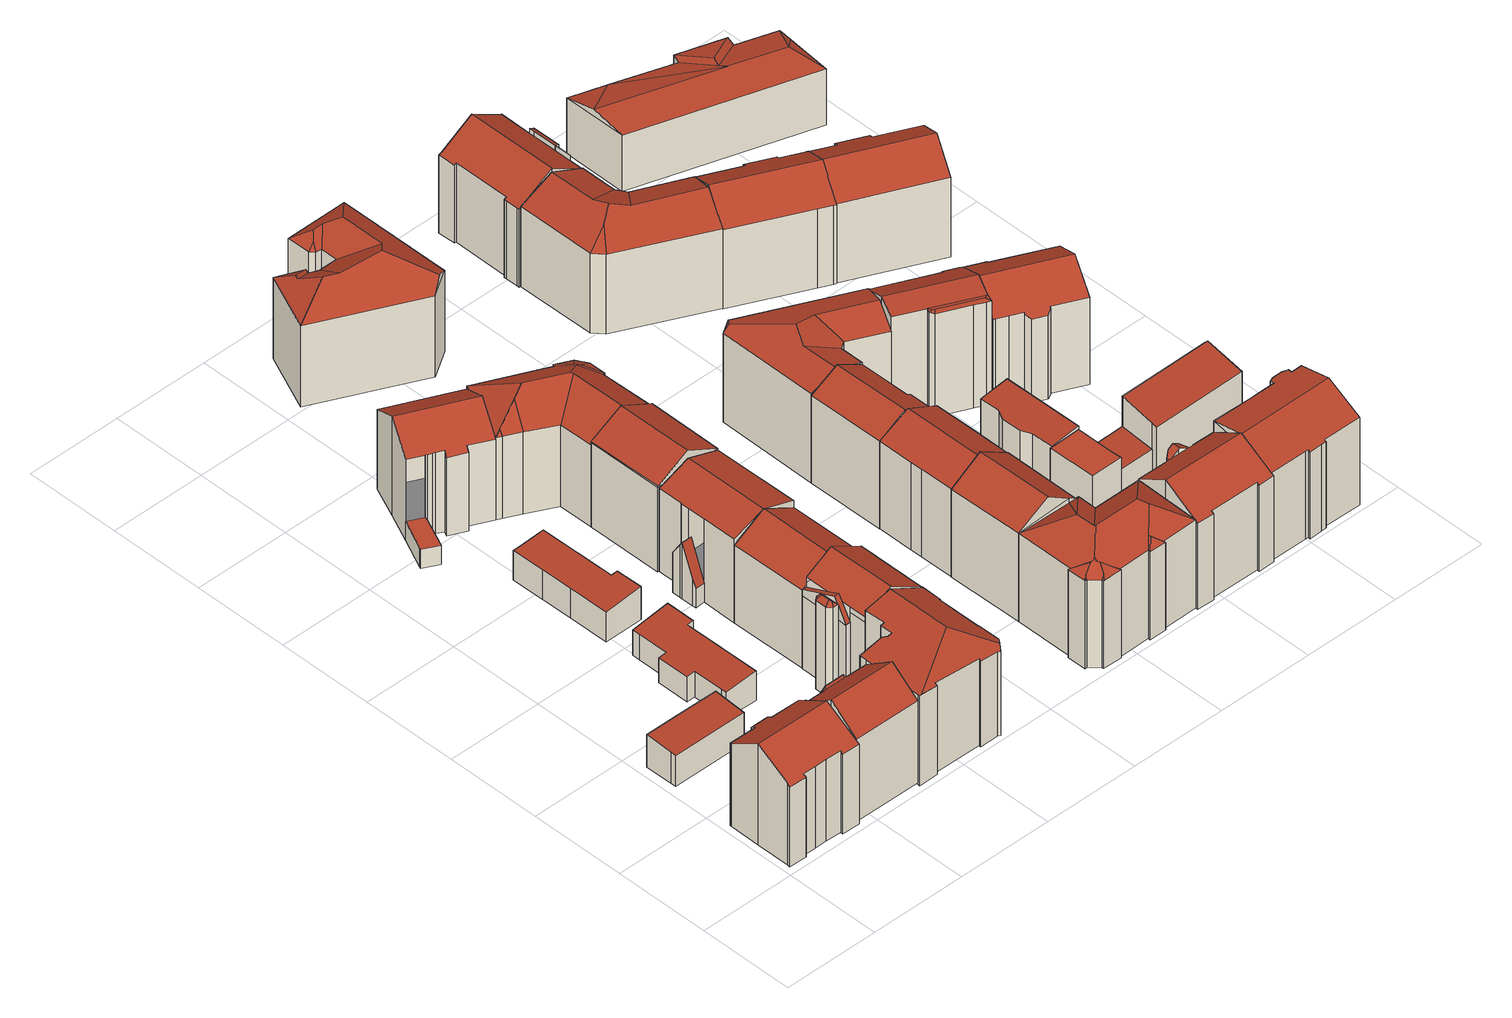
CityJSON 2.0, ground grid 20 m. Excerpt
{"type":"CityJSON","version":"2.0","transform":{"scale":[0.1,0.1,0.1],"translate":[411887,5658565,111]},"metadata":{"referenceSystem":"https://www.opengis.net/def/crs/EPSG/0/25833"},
"CityObjects":{
"building1":{"type":"Building","attributes":{"Dachtyp_tdc":"tdcGableRoof","Gemeindeschluessel":14612000,"Dachneigung":31.67,"QualitaetDacherkennung":87,"Geometrietyp2DReferenz":"3000","measuredHeight":22.17,"function":"31001_9998","roofType":"3100"},"geometry":[{"type":"Solid","lod":"2","boundaries":[[[[0,1,2,3]],[[1,4,5,2]],[[4,6,7,5]],[[6,8,9,7]],[[8,10,11,9]],[[10,12,13,11]],[[12,14,15,13]],[[14,16,17,15]],[[16,18,19,17]],[[18,20,21,19]],[[20,22,23,21]],[[22,24,25,23]],[[24,26,27,25]],[[26,28,29,27]],[[28,30,31,29]],[[30,32,33,31]],[[32,34,35,33]],[[34,36,37,35]],[[36,38,39,37]],[[38,40,41,39]],[[40,42,43,41]],[[42,0,3,43]],[[38,36,34,32,30,28,26,24,22,20,18,16]],[[16,14,12,10,8,6,4,1,0,42,40,38]],[[3,2,5,7,9,11,13,15,17,19,21,23,25,27,29,31,33,35,37,39,41,43]]]],"semantics":{"surfaces":[{"type":"WallSurface"},{"type":"RoofSurface"},{"type":"GroundSurface"}],"values":[[0,0,0,0,0,0,0,0,0,0,0,0,0,0,0,0,0,0,0,0,0,0,1,1,2]]}}]},
"building2":{"type":"Building","attributes":{"Dachtyp_tdc":"tdcPolyFlatRoof","Gemeindeschluessel":14612000,"Dachneigung":3.1,"QualitaetDacherkennung":82,"Geometrietyp2DReferenz":"3000","measuredHeight":7.14,"function":"31001_9998","roofType":"2100"},"geometry":[{"type":"Solid","lod":"2","boundaries":[[[[44,45,46,47]],[[45,48,49,46]],[[48,50,51,49]],[[50,52,53,51]],[[52,54,55,53]],[[54,44,47,55]],[[54,52,50,48,45,44]],[[47,46,49,51,53,55]]]],"semantics":{"surfaces":[{"type":"WallSurface"},{"type":"RoofSurface"},{"type":"GroundSurface"}],"values":[[0,0,0,0,0,0,1,2]]}}]},
"building3":{"type":"Building","attributes":{"Gemeindeschluessel":14612000,"Geometrietyp2DReferenz":"3000","function":"31001_9998","roofType":"9999"},"children":["building3-1","building3-2"]},
"building3-1":{"type":"BuildingPart","attributes":{"Dachtyp_tdc":"tdcGableRoof","Dachneigung":38.28,"QualitaetDacherkennung":74,"Geometrietyp2DReferenz":"3000","measuredHeight":22.96,"roofType":"3100"},"parents":["building3"],"geometry":[{"type":"MultiSurface","lod":"2","boundaries":[[[56,57,58]],[[56,59,60,57]],[[59,61,62,60]],[[61,63,64,62]],[[63,65,66,64]],[[65,67,68,66]],[[67,69,70,68]],[[69,71,72,73,70]],[[67,65,63,61]],[[61,59,56,71,69,67]],[[57,60,62,64,66,68,70,73]]],"semantics":{"surfaces":[{"type":"WallSurface"},{"type":"RoofSurface"},{"type":"GroundSurface"}],"values":[0,0,0,0,0,0,0,0,1,1,2]}}]},
"building3-2":{"type":"BuildingPart","attributes":{"Dachtyp_tdc":"tdcFreeFormRoof","Dachneigung":72.85,"QualitaetDacherkennung":24,"Geometrietyp2DReferenz":"3000","measuredHeight":18.87,"roofType":"5000"},"parents":["building3"],"geometry":[{"type":"MultiSurface","lod":"2","boundaries":[[[72,74,75,73]],[[74,76,77,75]],[[76,58,57,77]],[[78,58,76]],[[79,78,76,74]],[[79,74,72]],[[78,79,72,58]],[[73,75,77,57]]],"semantics":{"surfaces":[{"type":"WallSurface"},{"type":"RoofSurface"},{"type":"GroundSurface"}],"values":[0,0,0,1,1,1,1,2]}}]},
"building4":{"type":"Building","attributes":{"Dachtyp_tdc":"tdcPolyFlatRoof","Gemeindeschluessel":14612000,"Dachneigung":6.64,"QualitaetDacherkennung":87,"Geometrietyp2DReferenz":"3000","measuredHeight":6.55,"function":"31001_9998","roofType":"2100"},"geometry":[{"type":"Solid","lod":"2","boundaries":[[[[80,81,82,83]],[[81,84,85,82]],[[84,86,87,85]],[[86,88,89,87]],[[88,90,91,89]],[[90,92,93,91]],[[92,94,95,93]],[[94,96,97,95]],[[96,98,99,97]],[[98,100,101,99]],[[100,102,103,101]],[[102,80,83,103]],[[102,100,98,96,94,92,90,88,86,84,81,80]],[[83,82,85,87,89,91,93,95,97,99,101,103]]]],"semantics":{"surfaces":[{"type":"WallSurface"},{"type":"RoofSurface"},{"type":"GroundSurface"}],"values":[[0,0,0,0,0,0,0,0,0,0,0,0,1,2]]}}]},
"building5":{"type":"Building","attributes":{"Dachtyp_tdc":"tdcFreeFormRoof","Gemeindeschluessel":14612000,"Dachneigung":11.59,"QualitaetDacherkennung":35,"Geometrietyp2DReferenz":"3000","measuredHeight":22.42,"function":"31001_9998","roofType":"5000"},"geometry":[{"type":"Solid","lod":"2","boundaries":[[[[104,105,106,107]],[[105,108,109,106]],[[108,110,111,109]],[[110,112,113,111]],[[112,114,115,113]],[[114,116,117,115]],[[116,118,119,117]],[[118,120,121,119]],[[120,122,123,121]],[[122,124,125,123]],[[124,126,127,125]],[[126,128,129,127]],[[130,104,107,131]],[[128,132,133,129]],[[132,134,135,133]],[[134,136,137,135]],[[136,138,139,137]],[[138,140,141,139]],[[140,142,143,141]],[[142,144,145,143]],[[144,146,147,145]],[[148,144,142,140,138,136,134,149,150]],[[149,132,128,126,124,122,120,118,116,151,150]],[[150,151,114,112,110,108,105,104,130,152,153,146,148]],[[116,114,151]],[[146,144,148]],[[134,132,149]],[[146,153,154,147]],[[153,152,155,154]],[[152,130,131,155]],[[147,154,155,131,107,106,109,111,113,115,117,119,121,123,125,127,129,133,135,137,139,141,143,145]]]],"semantics":{"surfaces":[{"type":"WallSurface"},{"type":"RoofSurface"},{"type":"GroundSurface"}],"values":[[0,0,0,0,0,0,0,0,0,0,0,0,0,0,0,0,0,0,0,0,0,1,1,1,0,0,0,0,0,0,2]]}}]},
"building6":{"type":"Building","attributes":{"Dachtyp_tdc":"tdcPolyFlatRoof","Gemeindeschluessel":14612000,"Dachneigung":5.27,"QualitaetDacherkennung":95,"Geometrietyp2DReferenz":"3000","measuredHeight":7.19,"function":"31001_9998","roofType":"2100"},"geometry":[{"type":"Solid","lod":"2","boundaries":[[[[156,157,158,159]],[[157,160,161,158]],[[160,162,163,161]],[[162,164,165,163]],[[164,166,167,165]],[[166,168,169,167]],[[168,170,171,169]],[[170,172,173,171]],[[172,156,159,173]],[[172,170,168,166,164,162,160,157,156]],[[159,158,161,163,165,167,169,171,173]]]],"semantics":{"surfaces":[{"type":"WallSurface"},{"type":"RoofSurface"},{"type":"GroundSurface"}],"values":[[0,0,0,0,0,0,0,0,0,1,2]]}}]},
"building7":{"type":"Building","attributes":{"Gemeindeschluessel":14612000,"Geometrietyp2DReferenz":"3000","function":"31001_9998","roofType":"9999"},"children":["building7-1","building7-2","building7-3"]},
"building7-1":{"type":"BuildingPart","attributes":{"Dachtyp_tdc":"tdcFreeFormRoof","Dachneigung":46.49,"QualitaetDacherkennung":37,"Geometrietyp2DReferenz":"3000","measuredHeight":20.42,"roofType":"5000"},"parents":["building7"],"geometry":[{"type":"MultiSurface","lod":"2","boundaries":[[[174,175,176,177,178,179]],[[175,180,181,176]],[[180,182,183,181]],[[182,184,185,183]],[[184,186,187,188,189,185]],[[190,186,184]],[[191,190,184,182]],[[192,191,182,180]],[[193,192,180,175]],[[193,175,174]],[[190,191,192,193,174,194,195,186]],[[177,176,181,183,185,189]]],"semantics":{"surfaces":[{"type":"WallSurface"},{"type":"RoofSurface"},{"type":"GroundSurface"}],"values":[0,0,0,0,0,1,1,1,1,1,1,2]}}]},
"building7-2":{"type":"BuildingPart","attributes":{"Dachtyp_tdc":"tdcGableRoof","Dachneigung":23.34,"QualitaetDacherkennung":17,"Geometrietyp2DReferenz":"3000","measuredHeight":20.67,"roofType":"3100"},"parents":["building7"],"geometry":[{"type":"MultiSurface","lod":"2","boundaries":[[[188,187,196,197]],[[198,199,179,178]],[[200,199,198]],[[201,177,189,202,203,204]],[[198,178,177,201]],[[188,197,202,189]],[[197,205,203,202]],[[200,198,201,204]],[[200,206,207,208,209,194,179,199]],[[196,187,195,209,208,210,211,212]],[[197,196,212,205]]],"semantics":{"surfaces":[{"type":"WallSurface"},{"type":"GroundSurface"},{"type":"RoofSurface"}],"values":[0,0,0,1,0,0,0,0,2,2,0]}}]},
"building7-3":{"type":"BuildingPart","attributes":{"Dachtyp_tdc":"tdcGableRoof","Dachneigung":31.87,"QualitaetDacherkennung":78,"Geometrietyp2DReferenz":"3000","measuredHeight":22.64,"roofType":"3100"},"parents":["building7"],"geometry":[{"type":"MultiSurface","lod":"2","boundaries":[[[213,214,215,203,205,212]],[[214,216,217,215]],[[216,218,219,217]],[[218,220,200,204,219]],[[221,222,223,224,225,210,207]],[[226,224,223,216]],[[213,225,224,226,214]],[[214,226,216]],[[218,222,221,220]],[[216,223,222,218]],[[204,203,215,217,219]]],"semantics":{"surfaces":[{"type":"WallSurface"},{"type":"RoofSurface"},{"type":"GroundSurface"}],"values":[0,0,0,0,1,1,0,0,0,0,2]}}]},
"building8":{"type":"Building","attributes":{"Gemeindeschluessel":14612000,"Geometrietyp2DReferenz":"3000","function":"31001_9998","roofType":"9999"},"children":["building8-1","building8-2"]},
"building8-1":{"type":"BuildingPart","attributes":{"Dachtyp_tdc":"tdcPolyFlatRoof","Dachneigung":0,"QualitaetDacherkennung":65,"Geometrietyp2DReferenz":"3000","measuredHeight":4.2,"roofType":"1000"},"parents":["building8"],"geometry":[{"type":"MultiSurface","lod":"2","boundaries":[[[227,228,229,230]],[[228,231,232,229]],[[233,234,235,236]],[[234,237,238,235]],[[237,239,240,238]],[[239,241,242,240]],[[241,243,244,242]],[[243,227,230,244]],[[243,241,239,237,234,233,231,228,227]],[[230,229,232,236,235,238,240,242,244]]],"semantics":{"surfaces":[{"type":"WallSurface"},{"type":"RoofSurface"},{"type":"GroundSurface"}],"values":[0,0,0,0,0,0,0,0,1,2]}}]},
"building8-2":{"type":"BuildingPart","attributes":{"Dachtyp_tdc":"tdcGableRoof","Dachneigung":31.24,"QualitaetDacherkennung":76,"Geometrietyp2DReferenz":"3000","measuredHeight":21.79,"roofType":"3100"},"parents":["building8"],"geometry":[{"type":"MultiSurface","lod":"2","boundaries":[[[245,246,247,248,249,250,251,236,232,252,253,254,255,256,257]],[[258,259,246,245]],[[259,260,247,246]],[[260,261,248,247]],[[261,262,249,248]],[[262,263,250,249]],[[263,264,251,250]],[[264,265,233,236,251]],[[266,232,231]],[[266,267,252,232]],[[267,268,253,252]],[[268,269,254,253]],[[269,270,255,254]],[[270,271,256,255]],[[271,272,257,256]],[[272,258,245,257]],[[270,269,268,267]],[[267,266,265,264,263,262,261,260,259,258,272,271,270]]],"semantics":{"surfaces":[{"type":"GroundSurface"},{"type":"WallSurface"},{"type":"RoofSurface"}],"values":[0,1,1,1,1,1,1,1,1,1,1,1,1,1,1,1,2,2]}}]},
"building9":{"type":"Building","attributes":{"Dachtyp_tdc":"tdcGableRoof","Gemeindeschluessel":14612000,"Dachneigung":29.94,"QualitaetDacherkennung":86,"Geometrietyp2DReferenz":"3000","measuredHeight":20.96,"function":"31001_9998","roofType":"3100"},"geometry":[{"type":"Solid","lod":"2","boundaries":[[[[273,274,275,276]],[[274,277,278,275]],[[277,279,280,278]],[[279,273,276,280]],[[277,274,281]],[[273,279,282]],[[274,273,282,281]],[[279,277,281,282]],[[276,275,278,280]]]],"semantics":{"surfaces":[{"type":"WallSurface"},{"type":"RoofSurface"},{"type":"GroundSurface"}],"values":[[0,0,0,0,0,0,1,1,2]]}}]},
"building10":{"type":"Building","attributes":{"Gemeindeschluessel":14612000,"Geometrietyp2DReferenz":"3000","function":"31001_9998","roofType":"9999"},"children":["building10-1","building10-2"]},
"building10-1":{"type":"BuildingPart","attributes":{"Dachtyp_tdc":"tdcGableRoof","Dachneigung":69.25,"QualitaetDacherkennung":3,"Geometrietyp2DReferenz":"3000","measuredHeight":12.37,"roofType":"3100"},"parents":["building10"],"geometry":[{"type":"MultiSurface","lod":"2","boundaries":[[[283,284,285,286]],[[284,287,288,285]],[[287,289,290,288]],[[289,291,292,290]],[[291,293,294,292]],[[293,295,296,294]],[[289,287,284,283,297]],[[297,295,293,291,289]],[[296,298,286,285,288,290,292,294]]],"semantics":{"surfaces":[{"type":"WallSurface"},{"type":"RoofSurface"},{"type":"GroundSurface"}],"values":[0,0,0,0,0,0,1,1,2]}}]},
"building10-2":{"type":"BuildingPart","attributes":{"Dachtyp_tdc":"tdcGableRoof","Dachneigung":19.6,"QualitaetDacherkennung":76,"Geometrietyp2DReferenz":"3000","measuredHeight":20.87,"roofType":"3100"},"parents":["building10"],"geometry":[{"type":"MultiSurface","lod":"2","boundaries":[[[299,300,276,301]],[[300,302,303,276]],[[302,304,280,303]],[[304,305,286,280]],[[305,283,286]],[[306,307,308,296,295]],[[307,309,310,308]],[[309,311,312,310]],[[311,313,314,312]],[[313,315,316,314]],[[315,299,301,316]],[[311,309,307,306,305,304,302]],[[302,300,299,315,313,311]],[[301,276,303,280,286,298,296,308,310,312,314,316]]],"semantics":{"surfaces":[{"type":"WallSurface"},{"type":"RoofSurface"},{"type":"GroundSurface"}],"values":[0,0,0,0,0,0,0,0,0,0,0,1,1,2]}}]},
"building11":{"type":"Building","attributes":{"Dachtyp_tdc":"tdcGableRoof","Gemeindeschluessel":14612000,"Dachneigung":29.11,"QualitaetDacherkennung":81,"Geometrietyp2DReferenz":"3000","measuredHeight":22.53,"function":"31001_9998","roofType":"3100"},"geometry":[{"type":"Solid","lod":"2","boundaries":[[[[317,318,319,320]],[[318,321,322,319]],[[318,323,324,321]],[[325,326,324,323,327]],[[317,327,323,318]],[[328,325,327,317]],[[329,326,325,328]],[[321,324,326,329]],[[322,330,331,320,319]],[[321,329,330,322]],[[329,328,331,330]],[[328,317,320,331]]]],"semantics":{"surfaces":[{"type":"WallSurface"},{"type":"RoofSurface"},{"type":"GroundSurface"}],"values":[[0,0,1,1,0,0,0,0,2,0,0,0]]}}]},
"building12":{"type":"Building","attributes":{"Dachtyp_tdc":"tdcFreeFormRoof","Gemeindeschluessel":14612000,"Dachneigung":32.26,"QualitaetDacherkennung":17,"Geometrietyp2DReferenz":"3000","measuredHeight":22.48,"function":"31001_9998","roofType":"5000"},"geometry":[{"type":"Solid","lod":"2","boundaries":[[[[332,333,334,335]],[[333,336,337,334]],[[336,338,339,337]],[[338,340,341,339]],[[340,342,343,341]],[[342,344,345,343]],[[344,346,347,345]],[[346,348,349,347]],[[348,350,319,349]],[[351,352,353,354,348,346]],[[351,346,344]],[[355,352,351,344,342]],[[355,342,340]],[[353,352,355,340,338]],[[356,357,354,353,338,336]],[[358,359,356,336,333]],[[358,333,332]],[[359,358,332,360]],[[361,357,356,359,360,362]],[[363,361,362,364]],[[364,362,365,320]],[[350,364,320,319]],[[362,360,366,365]],[[360,332,335,366]],[[354,357,361,363,350,348]],[[319,320,365,366,335,334,337,339,341,343,345,347,349]],[[363,364,350]]]],"semantics":{"surfaces":[{"type":"WallSurface"},{"type":"RoofSurface"},{"type":"GroundSurface"}],"values":[[0,0,0,0,0,0,0,0,0,1,1,1,1,1,1,1,1,1,1,1,0,0,0,0,1,2,0]]}}]},
"building13":{"type":"Building","attributes":{"Dachtyp_tdc":"tdcFreeFormRoof","Gemeindeschluessel":14612000,"Dachneigung":33.18,"QualitaetDacherkennung":5,"Geometrietyp2DReferenz":"3000","measuredHeight":23,"function":"31001_9998","roofType":"5000"},"geometry":[{"type":"Solid","lod":"2","boundaries":[[[[367,368,369,370]],[[368,371,372,369]],[[371,373,374,372]],[[373,375,376,374]],[[375,377,378,376]],[[377,379,380,378]],[[379,381,382,380]],[[381,383,384,382]],[[383,385,386,384]],[[385,387,388,386]],[[387,389,390,388]],[[389,391,392,390]],[[391,367,370,392]],[[393,391,389]],[[394,395,393,389,387]],[[396,397,398,394,387,385]],[[396,385,383]],[[399,400,397,396,383,381]],[[401,402,399,381,379]],[[403,401,379,377]],[[403,377,375]],[[402,401,403,375,373]],[[400,399,402,373,371]],[[398,397,400,371,368]],[[395,394,398,368,367]],[[393,395,367,391]],[[370,369,372,374,376,378,380,382,384,386,388,390,392]]]],"semantics":{"surfaces":[{"type":"WallSurface"},{"type":"RoofSurface"},{"type":"GroundSurface"}],"values":[[0,0,0,0,0,0,0,0,0,0,0,0,0,1,1,1,0,1,1,1,1,1,1,1,1,1,2]]}}]},
"building14":{"type":"Building","attributes":{"Dachtyp_tdc":"tdcFreeFormRoof","Gemeindeschluessel":14612000,"Dachneigung":30.65,"QualitaetDacherkennung":82,"Geometrietyp2DReferenz":"3000","measuredHeight":23.22,"function":"31001_9998","roofType":"5000"},"geometry":[{"type":"Solid","lod":"2","boundaries":[[[[404,405,406,407]],[[405,408,409,406]],[[408,410,411,409]],[[410,412,413,411]],[[412,404,407,413]],[[405,404,412,414,415]],[[408,415,414,410]],[[408,405,415]],[[412,410,414]],[[407,406,409,411,413]]]],"semantics":{"surfaces":[{"type":"WallSurface"},{"type":"RoofSurface"},{"type":"GroundSurface"}],"values":[[0,0,0,0,0,1,1,0,0,2]]}}]},
"building15":{"type":"Building","attributes":{"Dachtyp_tdc":"tdcFreeFormRoof","Gemeindeschluessel":14612000,"Dachneigung":32.87,"QualitaetDacherkennung":41,"Geometrietyp2DReferenz":"3000","measuredHeight":23.89,"function":"31001_9998","roofType":"5000"},"geometry":[{"type":"Solid","lod":"2","boundaries":[[[[416,417,418,419]],[[417,420,421,418]],[[420,422,423,421]],[[422,424,425,423]],[[424,426,427,425]],[[426,428,429,427]],[[428,430,431,429]],[[430,432,433,431]],[[434,435,436,437]],[[435,408,409,436]],[[408,438,406,409]],[[438,439,407,406]],[[439,416,419,407]],[[440,441,435,434]],[[438,442,443]],[[442,438,408]],[[441,444,445,446,442,408,435]],[[447,440,434,448]],[[437,436,409,406,407,419,418,421,423,425,427,429,431,433,449,450,451,452,453]],[[454,455,456,432]],[[457,455,454,444,441,440,447,458,459]],[[457,459,460]],[[455,457,460,456]],[[461,462,445,444,454,432,430]],[[461,463,424,422]],[[464,463,461,430,428]],[[464,428,426]],[[463,464,426,424]],[[462,461,422,420]],[[446,445,462,420,417]],[[443,442,446,417,416]],[[443,416,439]],[[438,443,439]],[[459,458,452,451]],[[432,456,449,433]],[[456,460,450,449]],[[460,459,451,450]],[[458,448,453,452]],[[448,434,437,453]],[[447,448,458]]]],"semantics":{"surfaces":[{"type":"WallSurface"},{"type":"RoofSurface"},{"type":"GroundSurface"}],"values":[[0,0,0,0,0,0,0,0,0,0,0,0,0,1,1,1,1,1,2,1,1,1,1,1,1,1,1,1,1,1,1,1,1,0,0,0,0,0,0,1]]}}]},
"building16":{"type":"Building","attributes":{"Dachtyp_tdc":"tdcFreeFormRoof","Gemeindeschluessel":14612000,"Dachneigung":27.87,"QualitaetDacherkennung":87,"Geometrietyp2DReferenz":"3000","measuredHeight":22.46,"function":"31001_9998","roofType":"5000"},"geometry":[{"type":"Solid","lod":"2","boundaries":[[[[465,466,467,468]],[[466,469,470,467]],[[469,471,472,470]],[[471,473,474,472]],[[473,475,476,474]],[[475,477,478,476]],[[477,479,480,478]],[[479,481,482,480]],[[477,475,473,471,469,483,484]],[[484,483,466,465,485,481,479]],[[469,466,483]],[[479,477,484]],[[482,486,468,467,470,472,474,476,478,480]],[[481,485,486,482]],[[485,465,468,486]]]],"semantics":{"surfaces":[{"type":"WallSurface"},{"type":"RoofSurface"},{"type":"GroundSurface"}],"values":[[0,0,0,0,0,0,0,0,1,1,0,0,2,0,0]]}}]},
"building17":{"type":"Building","attributes":{"Dachtyp_tdc":"tdcGableRoof","Gemeindeschluessel":14612000,"Dachneigung":30.61,"QualitaetDacherkennung":83,"Geometrietyp2DReferenz":"3000","measuredHeight":22.5,"function":"31001_9998","roofType":"3100"},"geometry":[{"type":"Solid","lod":"2","boundaries":[[[[487,488,489,490]],[[488,491,492,489]],[[491,493,494,492]],[[493,495,496,494]],[[495,497,498,496]],[[497,499,500,498]],[[499,501,502,500]],[[501,503,504,502]],[[503,487,490,504]],[[499,497,495,493,491,488]],[[488,487,503,501,499]],[[490,489,492,494,496,498,500,502,504]]]],"semantics":{"surfaces":[{"type":"WallSurface"},{"type":"RoofSurface"},{"type":"GroundSurface"}],"values":[[0,0,0,0,0,0,0,0,0,1,1,2]]}}]},
"building18":{"type":"Building","attributes":{"Gemeindeschluessel":14612000,"Geometrietyp2DReferenz":"3000","function":"31001_9998","roofType":"9999"},"children":["building18-1","building18-2"]},
"building18-1":{"type":"BuildingPart","attributes":{"Dachtyp_tdc":"tdcGableRoof","Dachneigung":30.8,"QualitaetDacherkennung":93,"Geometrietyp2DReferenz":"3000","measuredHeight":23.55,"roofType":"3100"},"parents":["building18"],"geometry":[{"type":"MultiSurface","lod":"2","boundaries":[[[505,506,507,508,509]],[[506,510,511,507]],[[510,512,513,511]],[[512,514,515,513]],[[514,516,517,515]],[[518,519,423,520]],[[519,521,522,423]],[[521,523,421,522]],[[523,524,525,421]],[[524,526,525]],[[521,519,518,527,528,529,516,514,512,510]],[[510,506,505,530,531,532,533,524,523,521]],[[534,535,508,507,511,513,515,517,536,537,538,520,423,522,421,525]],[[516,529,536,517]],[[529,528,537,536]],[[528,527,538,537]],[[527,518,520,538]]],"semantics":{"surfaces":[{"type":"WallSurface"},{"type":"RoofSurface"},{"type":"GroundSurface"}],"values":[0,0,0,0,0,0,0,0,0,0,1,1,2,0,0,0,0]}}]},
"building18-2":{"type":"BuildingPart","attributes":{"Dachtyp_tdc":"tdcFreeFormRoof","Dachneigung":32.74,"QualitaetDacherkennung":52,"Geometrietyp2DReferenz":"3000","measuredHeight":20.82,"roofType":"5000"},"parents":["building18"],"geometry":[{"type":"MultiSurface","lod":"2","boundaries":[[[539,509,508,540]],[[541,542,543,544]],[[542,545,546,543]],[[545,547,548,546]],[[547,549,550,548]],[[549,551,552,550]],[[551,539,540,552]],[[547,545,542,541,526,541,533,553]],[[553,531,554,509,539,551,549,547]],[[540,508,535,534,544,525,544,543,546,548,550,552]]],"semantics":{"surfaces":[{"type":"WallSurface"},{"type":"RoofSurface"},{"type":"GroundSurface"}],"values":[0,0,0,0,0,0,0,1,1,2]}}]},
"building19":{"type":"Building","attributes":{"Dachtyp_tdc":"tdcFreeFormRoof","Gemeindeschluessel":14612000,"Dachneigung":21.14,"QualitaetDacherkennung":35,"Geometrietyp2DReferenz":"3000","measuredHeight":22.63,"function":"31001_9998","roofType":"5000"},"geometry":[{"type":"Solid","lod":"2","boundaries":[[[[555,556,557,490]],[[556,558,559,557]],[[558,560,561,559]],[[560,562,563,561]],[[562,564,565,563]],[[564,566,567,565]],[[566,568,492,567]],[[568,555,490,492]],[[569,570,568,566]],[[571,572,569,566,564]],[[573,571,564,562]],[[573,562,560]],[[574,572,571,573,560,558]],[[574,558,556]],[[570,569,572,574,556,555]],[[570,555,568]],[[490,557,559,561,563,565,567,492]]]],"semantics":{"surfaces":[{"type":"WallSurface"},{"type":"RoofSurface"},{"type":"GroundSurface"}],"values":[[0,0,0,0,0,0,0,0,1,1,1,0,1,1,1,0,2]]}}]},
"building20":{"type":"Building","attributes":{"Dachtyp_tdc":"tdcPolyFlatRoof","Gemeindeschluessel":14612000,"Dachneigung":0,"QualitaetDacherkennung":76,"Geometrietyp2DReferenz":"3000","measuredHeight":12.44,"function":"31001_9998","roofType":"1000"},"geometry":[{"type":"Solid","lod":"2","boundaries":[[[[575,576,577,578]],[[576,579,580,577]],[[579,581,582,580]],[[581,583,584,582]],[[583,585,586,584]],[[585,575,578,586]],[[585,583,581,579,576,575]],[[578,577,580,582,584,586]]]],"semantics":{"surfaces":[{"type":"WallSurface"},{"type":"RoofSurface"},{"type":"GroundSurface"}],"values":[[0,0,0,0,0,0,1,2]]}}]},
"building21":{"type":"Building","attributes":{"Dachtyp_tdc":"tdcPolyFlatRoof","Gemeindeschluessel":14612000,"Dachneigung":5.29,"QualitaetDacherkennung":82,"Geometrietyp2DReferenz":"3000","measuredHeight":13.12,"function":"31001_9998","roofType":"2100"},"geometry":[{"type":"Solid","lod":"2","boundaries":[[[[587,588,589,590]],[[588,591,592,589]],[[591,593,594,592]],[[593,595,596,594]],[[595,597,598,596]],[[597,599,600,598]],[[599,601,602,600]],[[601,587,590,602]],[[601,599,597,595,593,591,588,587]],[[590,589,592,594,596,598,600,602]]]],"semantics":{"surfaces":[{"type":"WallSurface"},{"type":"RoofSurface"},{"type":"GroundSurface"}],"values":[[0,0,0,0,0,0,0,0,1,2]]}}]},
"building22":{"type":"Building","attributes":{"Dachtyp_tdc":"tdcPolyFlatRoof","Gemeindeschluessel":14612000,"Dachneigung":3.3,"QualitaetDacherkennung":69,"Geometrietyp2DReferenz":"3000","measuredHeight":6.77,"function":"31001_9998","roofType":"2100"},"geometry":[{"type":"Solid","lod":"2","boundaries":[[[[603,604,598,605]],[[604,606,607,598]],[[606,608,609,607]],[[608,603,605,609]],[[608,606,604,603]],[[605,598,607,609]]]],"semantics":{"surfaces":[{"type":"WallSurface"},{"type":"RoofSurface"},{"type":"GroundSurface"}],"values":[[0,0,0,0,1,2]]}}]},
"building23":{"type":"Building","attributes":{"Dachtyp_tdc":"tdcFreeFormRoof","Gemeindeschluessel":14612000,"Dachneigung":25.61,"QualitaetDacherkennung":48,"Geometrietyp2DReferenz":"3000","measuredHeight":21.32,"function":"31001_9998","roofType":"5000"},"geometry":[{"type":"Solid","lod":"2","boundaries":[[[[610,611,612,613]],[[611,614,615,612]],[[614,616,617,615]],[[616,618,619,617]],[[618,620,621,619]],[[620,622,623,621]],[[622,624,625,623]],[[624,610,613,625]],[[626,624,622]],[[627,626,622,620]],[[628,629,627,620,618]],[[630,628,618,616]],[[630,616,614]],[[631,629,628,630,614,611]],[[631,611,610]],[[626,627,629,631,610,624]],[[613,612,615,617,619,621,623,625]]]],"semantics":{"surfaces":[{"type":"WallSurface"},{"type":"RoofSurface"},{"type":"GroundSurface"}],"values":[[0,0,0,0,0,0,0,0,0,1,1,1,0,1,1,1,2]]}}]},
"building24":{"type":"Building","attributes":{"Gemeindeschluessel":14612000,"Geometrietyp2DReferenz":"3000","function":"31001_9998","roofType":"9999"},"children":["building24-1","building24-2"]},
"building24-1":{"type":"BuildingPart","attributes":{"Dachtyp_tdc":"tdcPolyFlatRoof","Dachneigung":23.83,"QualitaetDacherkennung":82,"Geometrietyp2DReferenz":"3000","measuredHeight":18.42,"roofType":"2100"},"parents":["building24"],"geometry":[{"type":"MultiSurface","lod":"2","boundaries":[[[632,633,634,635,636]],[[633,637,638,634]],[[637,639,640,638]],[[639,641,642,640]],[[641,643,642]],[[639,637,633,632,641]],[[635,634,638,640,642]]],"semantics":{"surfaces":[{"type":"WallSurface"},{"type":"RoofSurface"},{"type":"GroundSurface"}],"values":[0,0,0,0,0,1,2]}}]},
"building24-2":{"type":"BuildingPart","attributes":{"Dachtyp_tdc":"tdcGableRoof","Dachneigung":30.77,"QualitaetDacherkennung":84,"Geometrietyp2DReferenz":"3000","measuredHeight":21.59,"roofType":"3100"},"parents":["building24"],"geometry":[{"type":"MultiSurface","lod":"2","boundaries":[[[644,645,646,647]],[[645,648,649,646]],[[648,650,651,649]],[[650,652,653,651]],[[652,654,655,653]],[[654,656,657,655]],[[656,658,659,657]],[[658,660,661,659]],[[660,662,663,661]],[[662,664,665,663]],[[664,666,635,665]],[[666,636,635]],[[643,667,668,642]],[[667,669,617,668]],[[669,670,671,617]],[[670,672,615,671]],[[672,673,674,615]],[[673,644,647,674]],[[670,669,667,643,636,666,664,662,660]],[[660,658,656,654,652,650,648,645,644,673,672,670]],[[647,646,649,651,653,655,657,659,661,663,665,635,642,668,617,671,615,674]]],"semantics":{"surfaces":[{"type":"WallSurface"},{"type":"RoofSurface"},{"type":"GroundSurface"}],"values":[0,0,0,0,0,0,0,0,0,0,0,0,0,0,0,0,0,0,1,1,2]}}]},
"building25":{"type":"Building","attributes":{"Gemeindeschluessel":14612000,"Geometrietyp2DReferenz":"3000","function":"31001_9998","roofType":"9999"},"children":["building25-1","building25-2"]},
"building25-1":{"type":"BuildingPart","attributes":{"Dachtyp_tdc":"tdcFreeFormRoof","Dachneigung":11.13,"QualitaetDacherkennung":32,"Geometrietyp2DReferenz":"3000","measuredHeight":22.79,"roofType":"5000"},"parents":["building25"],"geometry":[{"type":"MultiSurface","lod":"2","boundaries":[[[675,676,677,678,679]],[[676,680,681,677]],[[680,682,683,681]],[[682,684,685,683]],[[684,686,687,685]],[[686,688,689,690,687]],[[684,682,680,676,691,692]],[[691,676,675]],[[693,692,691,675,688]],[[693,688,686]],[[692,693,686,684]],[[690,678,677,681,683,685,687]]],"semantics":{"surfaces":[{"type":"WallSurface"},{"type":"RoofSurface"},{"type":"GroundSurface"}],"values":[0,0,0,0,0,0,1,1,1,1,1,2]}}]},
"building25-2":{"type":"BuildingPart","attributes":{"Dachtyp_tdc":"tdcGableRoof","Dachneigung":30.71,"QualitaetDacherkennung":74,"Geometrietyp2DReferenz":"3000","measuredHeight":23.33,"roofType":"3100"},"parents":["building25"],"geometry":[{"type":"MultiSurface","lod":"2","boundaries":[[[694,695,696,697]],[[695,698,699,696]],[[698,700,701,699]],[[700,702,703,701]],[[702,704,705,703]],[[704,706,707,705]],[[706,708,709,707]],[[708,710,711,709]],[[710,679,678,711]],[[689,694,697,690]],[[710,708,706,704,702,700,698,695]],[[695,694,689,679,710]],[[697,696,699,701,703,705,707,709,711,678,690]]],"semantics":{"surfaces":[{"type":"WallSurface"},{"type":"RoofSurface"},{"type":"GroundSurface"}],"values":[0,0,0,0,0,0,0,0,0,0,1,1,2]}}]},
"building26":{"type":"Building","attributes":{"Dachtyp_tdc":"tdcFreeFormRoof","Gemeindeschluessel":14612000,"Dachneigung":30.04,"QualitaetDacherkennung":64,"Geometrietyp2DReferenz":"3000","measuredHeight":23.4,"function":"31001_9998","roofType":"5000"},"geometry":[{"type":"Solid","lod":"2","boundaries":[[[[712,713,714,507]],[[713,715,716,714]],[[715,717,718,716]],[[717,719,720,718]],[[719,721,722,720]],[[721,723,724,722]],[[723,725,726,724]],[[725,727,728,726]],[[727,729,730,728]],[[729,731,732,730]],[[731,733,734,732]],[[733,735,736,734]],[[735,737,738,736]],[[737,739,740,738]],[[739,741,742,740]],[[741,743,744,742]],[[743,745,746,744]],[[745,747,513,746]],[[747,712,507,513]],[[739,737,735,733,748,749,747,745,743,741]],[[748,731,729,727,725,723,721,719,717,715,713,712,749]],[[733,731,748]],[[712,747,749]],[[507,714,716,718,720,722,724,726,728,730,732,734,736,738,740,742,744,746,513]]]],"semantics":{"surfaces":[{"type":"WallSurface"},{"type":"RoofSurface"},{"type":"GroundSurface"}],"values":[[0,0,0,0,0,0,0,0,0,0,0,0,0,0,0,0,0,0,0,1,1,0,0,2]]}}]},
"building27":{"type":"Building","attributes":{"Dachtyp_tdc":"tdcPolyFlatRoof","Gemeindeschluessel":14612000,"Dachneigung":9.98,"QualitaetDacherkennung":78,"Geometrietyp2DReferenz":"3000","measuredHeight":13.45,"function":"31001_9998","roofType":"2100"},"geometry":[{"type":"Solid","lod":"2","boundaries":[[[[750,751,752,753]],[[751,754,755,752]],[[754,756,757,755]],[[756,758,759,757]],[[756,754,751,750,760,758]],[[759,761,753,752,755,757]],[[758,760,761,759]],[[760,750,753,761]]]],"semantics":{"surfaces":[{"type":"WallSurface"},{"type":"RoofSurface"},{"type":"GroundSurface"}],"values":[[0,0,0,0,1,2,0,0]]}}]},
"building28":{"type":"Building","attributes":{"Dachtyp_tdc":"tdcGableRoof","Gemeindeschluessel":14612000,"Dachneigung":29.66,"QualitaetDacherkennung":85,"Geometrietyp2DReferenz":"3000","measuredHeight":23.06,"function":"31001_9998","roofType":"3100"},"geometry":[{"type":"Solid","lod":"2","boundaries":[[[[762,763,764,765]],[[763,766,767,764]],[[766,768,769,767]],[[768,770,771,769]],[[770,772,773,771]],[[772,774,775,773]],[[774,776,777,775]],[[776,778,779,777]],[[778,780,677,779]],[[780,781,711,677]],[[781,782,709,711]],[[782,783,784,709]],[[783,785,786,784]],[[785,787,788,786]],[[787,789,790,788]],[[789,791,792,790]],[[791,793,794,792]],[[793,795,796,794]],[[795,797,798,796]],[[797,762,765,798]],[[793,791,789,787,785,783,782,781]],[[781,780,778,776,774,772,770,768,766,763,762,797,795,793]],[[765,764,767,769,771,773,775,777,779,677,711,709,784,786,788,790,792,794,796,798]]]],"semantics":{"surfaces":[{"type":"WallSurface"},{"type":"RoofSurface"},{"type":"GroundSurface"}],"values":[[0,0,0,0,0,0,0,0,0,0,0,0,0,0,0,0,0,0,0,0,1,1,2]]}}]},
"building29":{"type":"Building","attributes":{"Dachtyp_tdc":"tdcFreeFormRoof","Gemeindeschluessel":14612000,"Dachneigung":29.5,"QualitaetDacherkennung":82,"Geometrietyp2DReferenz":"3000","measuredHeight":21.45,"function":"31001_9998","roofType":"5000"},"geometry":[{"type":"Solid","lod":"2","boundaries":[[[[799,800,801,802]],[[800,803,804,801]],[[803,805,806,804]],[[805,807,808,806]],[[807,809,810,808]],[[809,811,812,810]],[[811,813,814,812]],[[813,815,816,814]],[[815,817,818,816]],[[819,800,799,820,821,817,815,813,811,822]],[[805,803,819,822,809,807]],[[803,800,819]],[[811,809,822]],[[818,823,824,802,801,804,806,808,810,812,814,816]],[[817,821,823,818]],[[821,820,824,823]],[[820,799,802,824]]]],"semantics":{"surfaces":[{"type":"WallSurface"},{"type":"RoofSurface"},{"type":"GroundSurface"}],"values":[[0,0,0,0,0,0,0,0,0,1,1,0,0,2,0,0,0]]}}]},
"building30":{"type":"Building","attributes":{"Dachtyp_tdc":"tdcFreeFormRoof","Gemeindeschluessel":14612000,"Dachneigung":30.1,"QualitaetDacherkennung":83,"Geometrietyp2DReferenz":"3000","measuredHeight":21.35,"function":"31001_9998","roofType":"5000"},"geometry":[{"type":"Solid","lod":"2","boundaries":[[[[825,826,827,828,829,830,831,832,833]],[[834,833,832,835]],[[834,825,833]],[[831,835,832]],[[836,837,838,839,840,841,842,843,844]],[[835,831,837,836]],[[831,830,838,837]],[[830,829,839,838]],[[829,828,840,839]],[[828,827,841,840]],[[827,826,842,841]],[[826,825,843,842]],[[825,834,844,843]],[[834,835,836,844]]]],"semantics":{"surfaces":[{"type":"RoofSurface"},{"type":"WallSurface"},{"type":"GroundSurface"}],"values":[[0,0,1,1,2,1,1,1,1,1,1,1,1,1]]}}]},
"building31":{"type":"Building","attributes":{"Dachtyp_tdc":"tdcFreeFormRoof","Gemeindeschluessel":14612000,"Dachneigung":14.79,"QualitaetDacherkennung":75,"Geometrietyp2DReferenz":"3000","measuredHeight":13.93,"function":"31001_9998","roofType":"5000"},"geometry":[{"type":"Solid","lod":"2","boundaries":[[[[845,846,847,848]],[[846,849,850,847]],[[849,851,852,850]],[[851,853,854,852]],[[853,855,856,854]],[[855,857,858,856]],[[857,859,860,858]],[[859,861,862,860]],[[861,863,864,862]],[[863,845,848,864]],[[865,863,861]],[[866,867,868,865,861,859]],[[857,866,859]],[[866,857,855]],[[869,867,866,855,853]],[[870,869,853,851]],[[870,851,849]],[[868,867,869,870,849,846]],[[845,868,846]],[[845,865,868]],[[865,845,863]],[[848,847,850,852,854,856,858,860,862,864]]]],"semantics":{"surfaces":[{"type":"WallSurface"},{"type":"RoofSurface"},{"type":"GroundSurface"}],"values":[[0,0,0,0,0,0,0,0,0,0,0,1,1,1,1,1,1,1,1,1,1,2]]}}]}
},
"vertices":[
[67,152,191],[67,162,185],[67,162,10],[67,152,10],[74,162,185],[74,162,10],[99,162,185],[99,162,10],[105,162,185],[105,162,10],[105,152,191],[105,152,10],[167,152,190],[167,152,10],[167,135,201],[167,135,10],[166,84,232],[166,84,10],[166,13,189],[166,13,10],[166,7,185],[166,7,10],[129,8,185],[129,8,10],[129,13,189],[129,13,10],[97,14,189],[97,14,10],[72,14,189],[72,14,10],[45,14,189],[45,14,10],[45,9,185],[45,9,10],[8,9,185],[8,9,10],[9,15,189],[9,15,10],[9,85,232],[9,85,10],[10,149,193],[10,149,10],[10,153,191],[10,153,10],
[11,283,80],[11,294,81],[11,294,13],[11,283,13],[11,352,84],[11,352,13],[74,352,84],[74,352,13],[169,351,84],[169,351,13],[168,283,80],[168,283,13],
[264,135,196],[264,135,11],[264,135,181],[305,134,196],[305,134,11],[306,73,240],[306,73,11],[306,12,192],[306,12,11],[166,13,192],[166,13,11],[166,74,240],[166,74,11],[167,135,196],[167,135,11],[210,135,196],[210,135,181],[210,135,11],
[210,146,181],[210,146,11],[263,146,181],[263,146,11],[258,140,199],[216,140,199],
[176,426,64],[176,494,63],[176,494,9],[176,426,9],[193,494,65],[193,494,9],[193,557,65],[193,557,9],[193,573,65],[193,573,9],[273,573,75],[273,573,9],[273,512,75],[273,512,9],[260,512,73],[260,512,9],[260,349,74],[260,349,9],[193,351,66],[193,351,9],[193,362,66],[193,362,9],[193,426,66],[193,426,9],
[356,149,216],[363,142,218],[363,142,9],[356,149,9],[372,142,220],[372,142,9],[372,168,220],[372,168,9],[380,168,221],[380,168,9],[379,212,221],[379,212,9],[508,211,193],[508,211,9],[511,212,192],[511,212,9],[511,170,191],[511,170,9],[508,170,193],[508,170,9],[507,77,194],[507,77,9],[510,77,192],[510,77,9],[510,34,192],[510,34,9],[305,149,206],[305,149,9],[511,32,191],[511,32,9],[489,4,193],[489,4,9],[485,7,194],[485,7,9],[446,7,197],[446,7,9],[446,11,199],[446,11,9],[346,12,207],[346,12,9],[346,7,204],[346,7,9],[305,7,206],[305,7,9],[310,7,207],[499,17,198],[437,79,233],[437,212,233],[305,134,206],[306,12,206],[306,12,9],[305,134,9],
[190,633,67],[190,717,67],[190,717,2],[190,633,2],[189,783,67],[189,783,2],[188,852,67],[188,852,2],[211,851,69],[211,851,2],[255,850,73],[255,850,2],[257,690,73],[257,690,2],[270,690,74],[270,690,2],[271,634,74],[271,634,2],
[369,267,205],[358,267,205],[358,267,11],[369,267,11],[369,267,172],[369,267,204],[350,276,205],[350,276,11],[350,300,205],[350,300,11],[359,307,205],[359,307,11],[369,307,205],[369,307,204],[369,307,172],[369,307,11],[361,300,213],[359,295,215],[359,279,215],[361,274,213],[369,268,205],[369,304,205],
[369,352,185],[369,352,172],[368,248,172],[368,248,173],[379,248,172],[368,248,11],[369,352,11],[379,352,11],[379,248,11],[379,352,172],[379,261,194],[379,268,206],[379,275,218],[369,275,218],[379,302,206],[379,330,194],[379,352,185],
[379,352,194],[507,354,194],[507,354,11],[508,211,194],[508,211,11],[379,212,194],[379,212,11],[379,248,194],[379,248,206],[379,212,206],[438,212,238],[437,353,238],[379,352,206],[507,354,195],
[90,971,54],[92,975,54],[92,975,12],[90,971,12],[121,1039,54],[121,1039,12],[152,1024,54],[149,1015,54],[149,1015,12],[152,1024,12],[145,1007,54],[145,1007,12],[142,1000,54],[142,1000,12],[124,960,54],[124,960,12],[122,955,54],[122,955,12],
[213,984,12],[178,1000,12],[183,1010,12],[169,1017,12],[164,1019,12],[156,1022,12],[153,1024,12],[149,1100,12],[178,1165,12],[320,1099,12],[292,1033,12],[264,972,12],[218,994,12],[213,984,184],[178,1000,184],[183,1010,191],[169,1017,190],[164,1019,190],[156,1022,190],[153,1024,190],[152,1024,190],[121,1039,190],[149,1100,230],[178,1165,187],[320,1099,187],[292,1033,230],[264,972,190],[218,994,191],
[506,513,181],[507,354,181],[507,354,12],[506,513,12],[369,352,183],[369,352,12],[368,512,183],[368,512,12],[436,353,222],[435,512,222],
[368,584,53],[349,583,53],[349,583,12],[368,584,12],[348,590,71],[348,590,12],[348,615,136],[348,615,12],[348,620,128],[348,620,12],[348,638,100],[348,638,12],[368,639,100],[368,639,12],[368,615,136],[368,615,12],
[505,590,196],[506,513,196],[505,590,12],[436,512,221],[436,512,12],[368,512,195],[368,584,195],[368,639,195],[369,639,195],[369,639,12],[368,691,195],[368,691,12],[435,691,221],[435,691,12],[504,692,196],[504,692,12],[505,620,196],[505,620,12],
[365,849,199],[505,849,199],[505,849,13],[365,849,13],[504,692,199],[504,692,13],[434,849,238],[434,691,238],[365,691,202],[368,691,203],[365,849,201],[365,691,199],[368,691,199],[368,691,13],[365,691,13],
[274,967,193],[264,972,193],[264,972,13],[274,967,13],[320,1099,193],[320,1099,13],[459,1034,193],[459,1034,13],[461,1038,193],[461,1038,13],[493,1022,193],[493,1022,13],[507,999,193],[507,999,13],[507,964,193],[507,964,13],[503,964,193],[503,964,13],[505,849,193],[479,991,210],[475,994,212],[475,994,211],[473,994,212],[474,1002,209],[356,1005,237],[431,967,238],[278,977,200],[329,995,224],[307,951,193],[434,963,237],[364,921,193],[435,849,237],[365,849,193],[364,921,13],[307,951,13],
[337,1493,184],[356,1485,184],[356,1485,6],[337,1493,6],[394,1485,184],[394,1485,6],[394,1520,184],[394,1520,6],[382,1521,184],[382,1521,6],[374,1530,184],[374,1530,6],[373,1578,184],[373,1578,6],[503,1579,184],[503,1579,6],[503,1340,184],[503,1340,6],[447,1305,184],[447,1305,6],[235,1406,184],[235,1406,6],[288,1525,184],[288,1525,6],[340,1502,184],[340,1502,6],[303,1487,203],[315,1436,224],[299,1479,203],[475,1323,202],[423,1406,236],[343,1423,224],[448,1524,220],[448,1431,220],[403,1549,203],[424,1549,204],[390,1536,194],
[838,185,204],[822,185,214],[822,185,12],[838,185,12],[708,187,205],[708,187,12],[706,345,204],[706,345,12],[838,346,204],[838,346,12],[774,346,245],[775,186,245],
[844,185,205],[844,145,205],[844,145,12],[844,185,12],[944,145,205],[944,145,12],[942,7,205],[942,7,12],[867,6,205],[867,6,12],[867,2,205],[867,2,12],[832,2,205],[832,2,12],[832,7,205],[832,7,12],[766,6,205],[766,6,12],[704,65,205],[708,65,205],[708,65,12],[704,65,12],[822,185,205],[838,185,205],[729,39,222],[736,37,223],[776,118,249],[838,179,209],[740,39,226],[778,76,250],[776,78,249],[711,31,210],[704,25,205],[766,3,12],[726,4,12],[726,8,12],[708,25,12],[704,25,12],[738,34,223],[741,29,222],[766,3,205],[733,11,210],[708,25,205],[726,8,205],[726,4,205],[887,62,241],[874,76,250],[850,25,217],[850,20,217],
[705,514,205],[706,514,206],[706,514,13],[705,514,13],[829,515,206],[829,515,13],[837,515,202],[837,515,13],[838,440,202],[838,440,13],[838,414,202],[838,414,13],[838,346,202],[838,346,13],[706,345,205],[706,345,13],[705,414,205],[705,414,13],[770,514,237],[771,345,237],[705,439,205],[705,439,13],
[704,676,204],[763,675,237],[763,675,12],[704,676,12],[820,674,203],[820,674,12],[821,568,203],[821,568,12],[829,568,198],[829,568,12],[829,515,198],[829,515,12],[764,514,237],[764,514,12],[706,514,205],[706,514,12],[705,514,204],[705,514,12],
[1069,144,208],[1115,143,208],[1115,143,12],[1069,144,12],[1069,144,199],[1115,78,247],[1115,78,12],[1115,5,204],[1115,5,12],[1115,0,201],[1115,0,12],[1081,0,201],[1081,0,12],[941,2,201],[942,7,204],[941,2,12],[943,80,247],[943,80,12],[944,145,208],[1004,144,208],[1004,144,12],[1004,144,200],[977,1,201],[977,6,204],[1081,5,204],[1069,143,208],[1055,143,208],[1037,144,208],[1018,144,208],[1037,144,12],[1069,143,12],[1081,5,12],[977,6,12],[977,1,12],
[1060,144,205],[1060,144,12],[1014,144,206],[1014,151,206],[1014,151,12],[1014,144,12],[1026,160,213],[1026,160,12],[1037,160,220],[1037,160,12],[1050,160,212],[1050,160,12],[1060,151,205],[1060,151,12],[1037,144,220],[1069,143,199],
[704,676,207],[706,887,207],[706,887,12],[735,905,207],[735,905,12],[957,801,207],[957,801,12],[909,697,207],[909,697,12],[834,732,207],[834,732,12],[820,723,207],[820,723,12],[820,674,207],[762,754,229],[762,675,230],[829,797,229],[784,794,238],[933,749,229],[723,890,214],
[1016,261,138],[950,260,138],[950,260,13],[1016,261,13],[949,360,138],[949,360,13],[953,360,138],[953,360,13],[1015,361,138],[1015,361,13],[1015,289,138],[1015,289,13],
[942,426,139],[941,465,139],[941,465,14],[942,426,14],[952,486,139],[952,486,14],[951,528,139],[951,528,14],[1013,529,145],[1013,529,14],[1015,361,145],[1015,361,14],[953,360,139],[953,360,14],[952,405,139],[952,405,14],
[1015,289,77],[1015,361,82],[1015,289,14],[1117,362,82],[1117,362,14],[1116,290,77],[1116,290,14],
[721,1180,187],[704,1201,187],[704,1201,12],[721,1180,12],[703,1365,187],[703,1365,12],[844,1363,187],[844,1363,12],[844,1288,187],[844,1288,12],[857,1268,187],[857,1268,12],[962,1219,187],[962,1219,12],[904,1092,187],[904,1092,12],[933,1156,221],[810,1213,220],[774,1267,221],[783,1238,225],[773,1364,221],[752,1218,210],
[843,1488,196],[852,1488,192],[852,1488,12],[843,1488,12],[843,1488,185],[853,1429,192],[853,1429,12],[844,1429,196],[844,1429,12],[844,1393,196],[844,1393,12],[844,1393,185],
[699,1371,183],[699,1394,183],[699,1394,12],[699,1371,12],[699,1400,183],[699,1400,12],[703,1400,186],[703,1400,12],[704,1519,186],[704,1519,12],[700,1519,183],[700,1519,12],[699,1556,183],[699,1556,12],[704,1555,186],[704,1555,12],[774,1555,228],[774,1555,12],[839,1555,188],[839,1555,12],[843,1555,186],[843,1555,12],[843,1488,186],[844,1370,185],[844,1370,12],[844,1363,185],[774,1364,228],[774,1364,12],[703,1365,185],[699,1365,183],[699,1365,12],
[1062,625,239],[1056,610,239],[1056,610,13],[1062,625,13],[1062,625,238],[1048,613,239],[1048,613,13],[1027,623,239],[1027,623,13],[966,651,239],[966,651,13],[962,661,239],[962,661,13],[966,670,239],[966,670,238],[966,670,13],[1052,621,241],[972,658,241],[969,661,240],
[909,697,238],[928,739,246],[928,739,13],[909,697,13],[957,801,205],[957,801,13],[1076,746,205],[1076,746,13],[1078,750,202],[1078,750,13],[1085,748,202],[1085,748,13],[1106,738,202],[1106,738,13],[1111,735,202],[1111,735,13],[1081,667,246],[1081,667,13],
[1115,143,232],[1120,143,232],[1120,143,12],[1200,142,232],[1200,142,12],[1226,142,232],[1226,142,12],[1253,142,232],[1253,142,12],[1253,151,230],[1253,151,12],[1264,156,229],[1264,156,12],[1285,156,229],[1285,156,12],[1295,150,231],[1295,150,12],[1294,142,232],[1294,142,12],[1316,142,232],[1316,142,12],[1317,4,204],[1317,4,12],[1236,5,204],[1236,5,12],[1236,1,202],[1236,1,12],[1226,1,202],[1226,1,12],[1199,0,202],[1199,0,12],[1199,5,204],[1199,5,12],[1193,5,204],[1193,5,12],[1115,5,205],[1316,77,246],[1115,76,246],
[1117,362,148],[1308,364,148],[1308,364,13],[1117,362,13],[1315,364,148],[1315,364,13],[1314,281,133],[1314,281,13],[1115,279,133],[1115,279,13],[1116,290,135],[1116,290,13],
[1143,561,204],[1142,558,202],[1142,558,13],[1143,561,13],[1131,553,197],[1131,553,13],[1105,565,196],[1105,565,13],[1101,578,202],[1101,578,13],[1102,580,204],[1102,580,13],[1078,591,204],[1078,591,13],[1057,601,204],[1057,601,13],[1053,603,203],[1053,603,13],[1056,610,208],[1081,667,243],[1111,735,201],[1118,732,201],[1118,732,13],[1139,722,201],[1139,722,13],[1149,718,201],[1149,718,13],[1147,713,204],[1147,713,13],[1261,659,204],[1261,659,13],[1234,596,243],[1234,596,13],[1209,538,208],[1209,538,13],[1206,532,204],[1206,532,13],
[1138,1137,186],[1143,1135,186],[1143,1135,11],[1138,1137,11],[1084,1007,184],[1084,1007,11],[1079,1009,184],[1079,1009,11],[1054,1021,184],[1054,1021,11],[904,1092,185],[904,1092,11],[962,1219,186],[962,1219,11],[1043,1181,186],[1043,1181,11],[1047,1191,180],[1047,1191,11],[1100,1166,180],[1100,1166,11],[1113,1070,226],[1113,1149,186],[1096,1157,185],[933,1155,226],[1096,1157,11],[1113,1149,11],
[1323,1046,188],[1325,1050,185],[1244,1088,185],[1249,1099,178],[1194,1125,178],[1189,1113,185],[1143,1135,185],[1113,1071,226],[1295,987,226],[1265,923,186],[1084,1007,186],[1084,1007,12],[1143,1135,12],[1189,1113,12],[1194,1125,12],[1249,1099,12],[1244,1088,12],[1325,1050,12],[1323,1046,12],[1265,923,12],
[1064,1529,133],[1186,1488,133],[1186,1488,10],[1064,1529,10],[1193,1507,133],[1193,1507,10],[1288,1476,133],[1288,1476,10],[1282,1456,133],[1282,1456,10],[1362,1429,133],[1362,1429,10],[1359,1400,133],[1359,1400,10],[1350,1306,133],[1350,1306,10],[991,1421,133],[991,1421,10],[991,1553,133],[991,1553,10],[991,1487,149],[1332,1375,149],[1225,1411,149],[1225,1410,149],[1218,1425,146],[1225,1444,146]
]}
